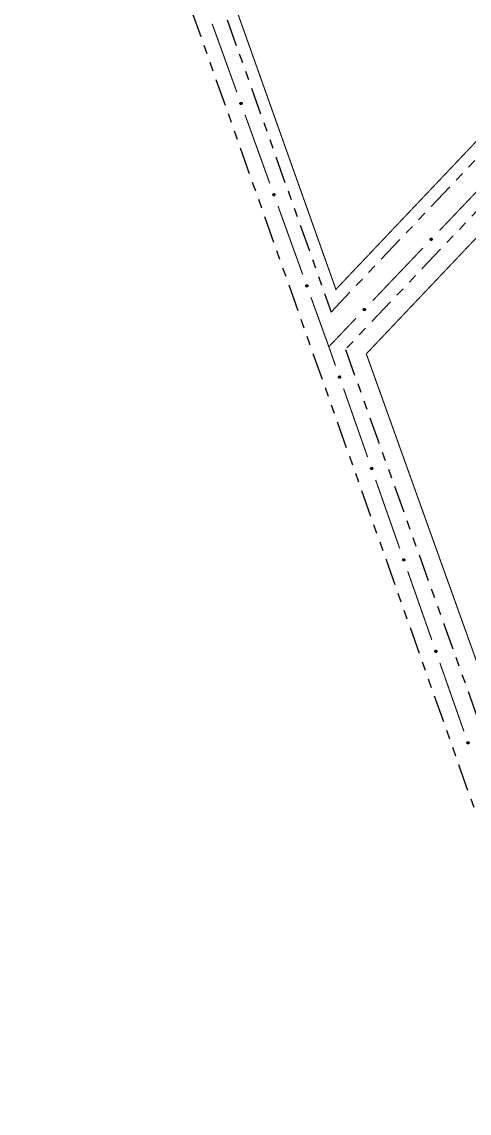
# Model space of a CAD drawing. Extents: x 212200 to 214553, y 4880545 to 4882659.
# Drawn here: x 213938.9 to 214012.8, y 4881374.5 to 4881554.6 of the extents above; entities that cross this region are included whole.
import ezdxf

# ---------------------------------------------------------------- set-up
doc = ezdxf.new("R2010")
doc.units = 0
doc.header["$LTSCALE"] = 1.5
doc.header["$MEASUREMENT"] = 0
doc.linetypes.add('TRACO_12', pattern=[2.5, 2, -0.5])
doc.linetypes.add('TRACO_25', pattern=[8, 3, -1, 1, -1, 1, -1])
for name, color, linetype in [('RU-QUADRA', 210, 'CONTINUOUS'), ('SV-EIXO-RUA-N-PAV', 6, 'CONTINUOUS'), ('SV-RUA-NAO-PAV', 7, 'CONTINUOUS')]:
    doc.layers.add(name, color=color, linetype=linetype)

msp = doc.modelspace()

# ---------------------------------------------------------------- linework, layer by layer
at = {"layer": 'RU-QUADRA', "linetype": 'TRACO_12', "const_width": 0.18, "flags": 128}
for points in [[(213990.788449, 4881510.471295), (214139.455802, 4881667.109286), (214089.6464, 4881689.77429), (213971.093895, 4881565.79925)], [(214192.384621, 4881641.797245), (214149.230192, 4881661.455855), (213995.81087, 4881499.826961), (214015.334781, 4881445.422312)]]:
    msp.add_lwpolyline(points, close=True, dxfattribs=at)
at = {"layer": 'SV-EIXO-RUA-N-PAV', "const_width": 0.18}
for points in [[(213970.34419, 4881554.312431), (213974.42419, 4881543.027326)], [(213975.78419, 4881539.265624), (213979.86419, 4881527.980519)], [(214016.19298, 4881528.86517), (214007.910279, 4881520.182033)], [(213981.224189, 4881524.218817), (213985.304189, 4881512.933712)], [(214005.149379, 4881517.287654), (213996.866678, 4881508.604517)], [(213986.664189, 4881509.17201), (213989.724189, 4881500.708181)], [(213994.105778, 4881505.710138), (213989.964427, 4881501.36857)], [(213989.964427, 4881501.36857), (213989.567448, 4881500.952398)], [(213989.724189, 4881500.708181), (213989.814618, 4881500.458056)], [(213989.814618, 4881500.458056), (213990.721136, 4881497.878687)], [(213992.047409, 4881494.104962), (213996.026228, 4881482.783787)], [(213997.3525, 4881479.010062), (214001.331319, 4881467.688887)], [(214002.657592, 4881463.915162), (214006.636411, 4881452.593987)], [(214007.962684, 4881448.820262), (214011.941502, 4881437.499087)]]:
    msp.add_lwpolyline(points, dxfattribs=at)
at = {"layer": 'SV-EIXO-RUA-N-PAV'}
for points in [[(213975.158861, 4881541.319023), (213975.203432, 4881541.298888), (213975.237622, 4881541.272468), (213975.259795, 4881541.242226), (213975.272421, 4881541.210392), (213975.28167, 4881541.17637), (213975.283426, 4881541.140011), (213975.276437, 4881541.099225), (213975.256552, 4881541.054372), (213975.227186, 4881541.021127), (213975.1987, 4881540.997802), (213975.166263, 4881540.982725), (213975.133062, 4881540.974295), (213975.095234, 4881540.973719), (213975.05397, 4881540.981205), (213975.009353, 4881541.002291), (213974.976012, 4881541.028422), (213974.955333, 4881541.058238), (213974.940383, 4881541.090943), (213974.931357, 4881541.12579), (213974.929838, 4881541.161491), (213974.937451, 4881541.203023), (213974.958846, 4881541.246785), (213974.984529, 4881541.280336), (213975.014046, 4881541.301428), (213975.046576, 4881541.315422), (213975.080587, 4881541.325113), (213975.117063, 4881541.3284), (213975.158861, 4881541.319023)], [(213980.598861, 4881526.272216), (213980.643432, 4881526.252081), (213980.677621, 4881526.225661), (213980.699795, 4881526.195419), (213980.712421, 4881526.163585), (213980.721669, 4881526.129563), (213980.723426, 4881526.093204), (213980.716437, 4881526.052418), (213980.696552, 4881526.007565), (213980.667186, 4881525.97432), (213980.638699, 4881525.950995), (213980.606263, 4881525.935918), (213980.573061, 4881525.927487), (213980.535234, 4881525.926912), (213980.49397, 4881525.934398), (213980.449353, 4881525.955484), (213980.416012, 4881525.981615), (213980.395333, 4881526.01143), (213980.380382, 4881526.044136), (213980.371356, 4881526.078983), (213980.369838, 4881526.114683), (213980.37745, 4881526.156216), (213980.398846, 4881526.199978), (213980.424529, 4881526.233528), (213980.454046, 4881526.254621), (213980.486576, 4881526.268615), (213980.520587, 4881526.278306), (213980.557062, 4881526.281593), (213980.598861, 4881526.272216)], [(214006.708655, 4881518.762829), (214006.710501, 4881518.713956), (214006.702095, 4881518.671574), (214006.684909, 4881518.638243), (214006.662042, 4881518.61275), (214006.635711, 4881518.589304), (214006.603948, 4881518.571522), (214006.564324, 4881518.559595), (214006.51531, 4881518.557399), (214006.472459, 4881518.568864), (214006.438881, 4881518.583965), (214006.410925, 4881518.606278), (214006.388577, 4881518.632239), (214006.371198, 4881518.665843), (214006.359503, 4881518.706117), (214006.358487, 4881518.755456), (214006.367014, 4881518.796949), (214006.384483, 4881518.828752), (214006.407094, 4881518.856715), (214006.434263, 4881518.880329), (214006.465542, 4881518.897604), (214006.506113, 4881518.909306), (214006.554823, 4881518.909663), (214006.596305, 4881518.901631), (214006.628345, 4881518.884613), (214006.655373, 4881518.861733), (214006.679211, 4881518.835609), (214006.698414, 4881518.804425), (214006.708655, 4881518.762829)], [(213986.03886, 4881511.225409), (213986.083431, 4881511.205274), (213986.117621, 4881511.178854), (213986.139794, 4881511.148611), (213986.15242, 4881511.116778), (213986.161669, 4881511.082755), (213986.163425, 4881511.046397), (213986.156436, 4881511.00561), (213986.136551, 4881510.960758), (213986.107185, 4881510.927513), (213986.078699, 4881510.904188), (213986.046262, 4881510.889111), (213986.013061, 4881510.88068), (213985.975233, 4881510.880104), (213985.933969, 4881510.887591), (213985.889352, 4881510.908677), (213985.856011, 4881510.934808), (213985.835332, 4881510.964623), (213985.820382, 4881510.997329), (213985.811356, 4881511.032176), (213985.809837, 4881511.067876), (213985.81745, 4881511.109409), (213985.838845, 4881511.15317), (213985.864528, 4881511.186721), (213985.894045, 4881511.207814), (213985.926575, 4881511.221808), (213985.960586, 4881511.231499), (213985.997062, 4881511.234786), (213986.03886, 4881511.225409)], [(213995.665053, 4881507.185314), (213995.6669, 4881507.13644), (213995.658493, 4881507.094058), (213995.641307, 4881507.060727), (213995.618441, 4881507.035234), (213995.59211, 4881507.011788), (213995.560347, 4881506.994006), (213995.520722, 4881506.98208), (213995.471709, 4881506.979883), (213995.428858, 4881506.991348), (213995.39528, 4881507.006449), (213995.367324, 4881507.028762), (213995.344976, 4881507.054723), (213995.327596, 4881507.088327), (213995.315902, 4881507.128601), (213995.314886, 4881507.17794), (213995.323413, 4881507.219434), (213995.340882, 4881507.251236), (213995.363492, 4881507.279199), (213995.390661, 4881507.302813), (213995.421941, 4881507.320088), (213995.462511, 4881507.33179), (213995.511222, 4881507.332147), (213995.552704, 4881507.324115), (213995.584743, 4881507.307097), (213995.611772, 4881507.284217), (213995.635609, 4881507.258093), (213995.654813, 4881507.226909), (213995.665053, 4881507.185314)], [(213991.440486, 4881496.163876), (213991.484875, 4881496.143343), (213991.518827, 4881496.116618), (213991.540729, 4881496.086178), (213991.553069, 4881496.054233), (213991.562012, 4881496.020129), (213991.563444, 4881495.983756), (213991.55609, 4881495.943034), (213991.535804, 4881495.898361), (213991.506142, 4881495.86538), (213991.477448, 4881495.842311), (213991.444878, 4881495.827525), (213991.411602, 4881495.819392), (213991.37377, 4881495.819155), (213991.332575, 4881495.82701), (213991.288149, 4881495.848495), (213991.255043, 4881495.874923), (213991.234632, 4881495.904923), (213991.219975, 4881495.93776), (213991.211261, 4881495.972687), (213991.210062, 4881496.0084), (213991.218046, 4881496.049862), (213991.239833, 4881496.093431), (213991.265815, 4881496.12675), (213991.295519, 4881496.147578), (213991.328173, 4881496.16128), (213991.36227, 4881496.170666), (213991.398773, 4881496.173627), (213991.440486, 4881496.163876)], [(213996.745577, 4881481.068976), (213996.789967, 4881481.048443), (213996.823918, 4881481.021718), (213996.84582, 4881480.991278), (213996.85816, 4881480.959333), (213996.867104, 4881480.925229), (213996.868535, 4881480.888856), (213996.861181, 4881480.848134), (213996.840896, 4881480.803461), (213996.811233, 4881480.77048), (213996.782539, 4881480.747411), (213996.749969, 4881480.732625), (213996.716694, 4881480.724492), (213996.678862, 4881480.724255), (213996.637667, 4881480.73211), (213996.59324, 4881480.753595), (213996.560135, 4881480.780024), (213996.539723, 4881480.810023), (213996.525066, 4881480.842861), (213996.516353, 4881480.877787), (213996.515154, 4881480.9135), (213996.523138, 4881480.954963), (213996.544924, 4881480.998531), (213996.570906, 4881481.031851), (213996.600611, 4881481.052678), (213996.633265, 4881481.06638), (213996.667362, 4881481.075766), (213996.703865, 4881481.078727), (213996.745577, 4881481.068976)], [(214002.050669, 4881465.974076), (214002.095058, 4881465.953543), (214002.12901, 4881465.926818), (214002.150912, 4881465.896378), (214002.163252, 4881465.864433), (214002.172196, 4881465.830329), (214002.173627, 4881465.793956), (214002.166273, 4881465.753234), (214002.145988, 4881465.708561), (214002.116325, 4881465.67558), (214002.087631, 4881465.652511), (214002.055061, 4881465.637725), (214002.021785, 4881465.629592), (214001.983954, 4881465.629355), (214001.942759, 4881465.637211), (214001.898332, 4881465.658695), (214001.865226, 4881465.685124), (214001.844815, 4881465.715123), (214001.830158, 4881465.747961), (214001.821444, 4881465.782887), (214001.820245, 4881465.8186), (214001.828229, 4881465.860063), (214001.850016, 4881465.903631), (214001.875998, 4881465.936951), (214001.905703, 4881465.957778), (214001.938357, 4881465.97148), (214001.972453, 4881465.980866), (214002.008956, 4881465.983827), (214002.050669, 4881465.974076)], [(214007.355761, 4881450.879176), (214007.40015, 4881450.858643), (214007.434102, 4881450.831918), (214007.456004, 4881450.801478), (214007.468344, 4881450.769533), (214007.477287, 4881450.735429), (214007.478718, 4881450.699056), (214007.471365, 4881450.658334), (214007.451079, 4881450.613661), (214007.421417, 4881450.58068), (214007.392722, 4881450.557611), (214007.360152, 4881450.542826), (214007.326877, 4881450.534692), (214007.289045, 4881450.534455), (214007.24785, 4881450.542311), (214007.203423, 4881450.563795), (214007.170318, 4881450.590224), (214007.149907, 4881450.620223), (214007.135249, 4881450.653061), (214007.126536, 4881450.687987), (214007.125337, 4881450.7237), (214007.133321, 4881450.765163), (214007.155107, 4881450.808731), (214007.181089, 4881450.842051), (214007.210794, 4881450.862878), (214007.243448, 4881450.87658), (214007.277545, 4881450.885967), (214007.314048, 4881450.888927), (214007.355761, 4881450.879176)], [(214012.660852, 4881435.784276), (214012.705242, 4881435.763743), (214012.739193, 4881435.737018), (214012.761095, 4881435.706578), (214012.773435, 4881435.674633), (214012.782379, 4881435.640529), (214012.78381, 4881435.604156), (214012.776456, 4881435.563434), (214012.756171, 4881435.518761), (214012.726508, 4881435.48578), (214012.697814, 4881435.462711), (214012.665244, 4881435.447926), (214012.631968, 4881435.439792), (214012.594137, 4881435.439555), (214012.552942, 4881435.447411), (214012.508515, 4881435.468896), (214012.47541, 4881435.495324), (214012.454998, 4881435.525323), (214012.440341, 4881435.558161), (214012.431628, 4881435.593087), (214012.430429, 4881435.6288), (214012.438413, 4881435.670263), (214012.460199, 4881435.713831), (214012.486181, 4881435.747151), (214012.515886, 4881435.767978), (214012.54854, 4881435.78168), (214012.582636, 4881435.791067), (214012.61914, 4881435.794027), (214012.660852, 4881435.784276)]]:
    msp.add_lwpolyline(points, close=True, dxfattribs=at)
for points in [[(213974.929838, 4881541.161491), (213975.009353, 4881541.002291)], [(213974.931357, 4881541.12579), (213974.976012, 4881541.028422)], [(213974.932671, 4881541.139775), (213974.990041, 4881541.021224)], [(213974.937451, 4881541.203023), (213975.05397, 4881540.981205)], [(213974.937754, 4881541.177887), (213975.028587, 4881540.998886)], [(213974.950893, 4881541.221813), (213975.073086, 4881540.980151)], [(213974.958846, 4881541.246785), (213975.095234, 4881540.973719)], [(213974.971484, 4881541.261179), (213975.111553, 4881540.978098)], [(213974.984529, 4881541.280336), (213975.133062, 4881540.974295)], [(213974.999744, 4881541.287357), (213975.148165, 4881540.981178)], [(213975.014046, 4881541.301428), (213975.166263, 4881540.982725)], [(213975.030789, 4881541.305835), (213975.179426, 4881540.991029)], [(213975.046576, 4881541.315422), (213975.1987, 4881540.997802)], [(213975.0659, 4881541.317078), (213975.212929, 4881541.014749)], [(213975.080587, 4881541.325113), (213975.227186, 4881541.021127)], [(213975.1003, 4881541.32226), (213975.240725, 4881541.04221)], [(213975.117063, 4881541.3284), (213975.256552, 4881541.054372)], [(213975.136557, 4881541.32231), (213975.263527, 4881541.079473)], [(213975.158861, 4881541.319023), (213975.276437, 4881541.099225)], [(213975.182694, 4881541.307069), (213975.277021, 4881541.126429)], [(213975.203432, 4881541.298888), (213975.283426, 4881541.140011)], [(213975.222987, 4881541.283912), (213975.27861, 4881541.16618)], [(213975.237622, 4881541.272468), (213975.28167, 4881541.17637)], [(213980.369838, 4881526.114683), (213980.449353, 4881525.955484)], [(213980.371356, 4881526.078983), (213980.416012, 4881525.981615)], [(213980.37267, 4881526.092968), (213980.430041, 4881525.974417)], [(213980.37745, 4881526.156216), (213980.49397, 4881525.934398)], [(213980.377754, 4881526.13108), (213980.468587, 4881525.952079)], [(213980.390892, 4881526.175006), (213980.513085, 4881525.933344)], [(213980.398846, 4881526.199978), (213980.535234, 4881525.926912)], [(213980.411483, 4881526.214371), (213980.551553, 4881525.931291)], [(213980.424529, 4881526.233528), (213980.573061, 4881525.927487)], [(213980.439744, 4881526.240549), (213980.588164, 4881525.93437)], [(213980.454046, 4881526.254621), (213980.606263, 4881525.935918)], [(213980.470788, 4881526.259028), (213980.619426, 4881525.944222)], [(213980.486576, 4881526.268615), (213980.638699, 4881525.950995)], [(213980.505899, 4881526.270271), (213980.652928, 4881525.967942)], [(213980.520587, 4881526.278306), (213980.667186, 4881525.97432)], [(213980.5403, 4881526.275453), (213980.680725, 4881525.995403)], [(213980.557062, 4881526.281593), (213980.696552, 4881526.007565)], [(213980.576556, 4881526.275503), (213980.703527, 4881526.032666)], [(213980.598861, 4881526.272216), (213980.716437, 4881526.052418)], [(213980.622693, 4881526.260262), (213980.717021, 4881526.079622)], [(213980.643432, 4881526.252081), (213980.723426, 4881526.093204)], [(213980.662987, 4881526.237104), (213980.71861, 4881526.119373)], [(213980.677621, 4881526.225661), (213980.721669, 4881526.129563)], [(214006.465542, 4881518.897604), (214006.358487, 4881518.755456)], [(214006.506113, 4881518.909306), (214006.359503, 4881518.706117)], [(214006.483748, 4881518.897828), (214006.364014, 4881518.73672)], [(214006.447367, 4881518.885388), (214006.366825, 4881518.781183)], [(214006.434263, 4881518.880329), (214006.367014, 4881518.796949)], [(214006.528925, 4881518.90565), (214006.367081, 4881518.688536)], [(214006.554823, 4881518.909663), (214006.371198, 4881518.665843)], [(214006.573342, 4881518.904768), (214006.382393, 4881518.653188)], [(214006.596305, 4881518.901631), (214006.388577, 4881518.632239)], [(214006.609373, 4881518.891142), (214006.401471, 4881518.621789)], [(214006.628345, 4881518.884613), (214006.410925, 4881518.606278)], [(214006.639754, 4881518.871591), (214006.424226, 4881518.598197)], [(214006.655373, 4881518.861733), (214006.438881, 4881518.583965)], [(214006.66547, 4881518.845174), (214006.460394, 4881518.578783)], [(214006.679211, 4881518.835609), (214006.472459, 4881518.568864)], [(214006.685445, 4881518.816692), (214006.497367, 4881518.566144)], [(214006.698414, 4881518.804425), (214006.51531, 4881518.557399)], [(214006.701653, 4881518.78426), (214006.540888, 4881518.562346)], [(214006.708655, 4881518.762829), (214006.564324, 4881518.559595)], [(214006.708579, 4881518.736167), (214006.588936, 4881518.571201)], [(214006.710501, 4881518.713956), (214006.603948, 4881518.571522)], [(214006.705813, 4881518.689775), (214006.625226, 4881518.587499)], [(214006.702095, 4881518.671574), (214006.635711, 4881518.589304)], [(213985.809837, 4881511.067876), (213985.889352, 4881510.908677)], [(213985.811356, 4881511.032176), (213985.856011, 4881510.934808)], [(213985.81267, 4881511.046161), (213985.87004, 4881510.92761)], [(213985.81745, 4881511.109409), (213985.933969, 4881510.887591)], [(213985.817753, 4881511.084273), (213985.908586, 4881510.905272)], [(213985.830892, 4881511.128199), (213985.953085, 4881510.886537)], [(213985.838845, 4881511.15317), (213985.975233, 4881510.880104)], [(213985.851483, 4881511.167564), (213985.991552, 4881510.884483)], [(213985.864528, 4881511.186721), (213986.013061, 4881510.88068)], [(213985.879743, 4881511.193742), (213986.028164, 4881510.887563)], [(213985.894045, 4881511.207814), (213986.046262, 4881510.889111)], [(213985.910788, 4881511.212221), (213986.059425, 4881510.897414)], [(213985.926575, 4881511.221808), (213986.078699, 4881510.904188)], [(213985.945899, 4881511.223464), (213986.092928, 4881510.921135)], [(213985.960586, 4881511.231499), (213986.107185, 4881510.927513)], [(213985.980299, 4881511.228646), (213986.120724, 4881510.948596)], [(213985.997062, 4881511.234786), (213986.136551, 4881510.960758)], [(213986.016556, 4881511.228696), (213986.143526, 4881510.985859)], [(213986.03886, 4881511.225409), (213986.156436, 4881511.00561)], [(213986.062693, 4881511.213455), (213986.15702, 4881511.032815)], [(213986.083431, 4881511.205274), (213986.163425, 4881511.046397)], [(213986.102986, 4881511.190297), (213986.158609, 4881511.072566)], [(213986.117621, 4881511.178854), (213986.161669, 4881511.082755)], [(213995.421941, 4881507.320088), (213995.314886, 4881507.17794)], [(213995.462511, 4881507.33179), (213995.315902, 4881507.128601)], [(213995.440147, 4881507.320312), (213995.320413, 4881507.159205)], [(213995.403765, 4881507.307872), (213995.323224, 4881507.203667)], [(213995.390661, 4881507.302813), (213995.323413, 4881507.219434)], [(213995.485323, 4881507.328134), (213995.32348, 4881507.11102)], [(213995.511222, 4881507.332147), (213995.327596, 4881507.088327)], [(213995.52974, 4881507.327252), (213995.338791, 4881507.075672)], [(213995.552704, 4881507.324115), (213995.344976, 4881507.054723)], [(213995.565772, 4881507.313626), (213995.35787, 4881507.044273)], [(213995.584743, 4881507.307097), (213995.367324, 4881507.028762)], [(213995.596152, 4881507.294075), (213995.380625, 4881507.020682)], [(213995.611772, 4881507.284217), (213995.39528, 4881507.006449)], [(213995.621869, 4881507.267659), (213995.416793, 4881507.001267)], [(213995.635609, 4881507.258093), (213995.428858, 4881506.991348)], [(213995.641844, 4881507.239176), (213995.453766, 4881506.988628)], [(213995.654813, 4881507.226909), (213995.471709, 4881506.979883)], [(213995.658052, 4881507.206744), (213995.497287, 4881506.98483)], [(213995.665053, 4881507.185314), (213995.520722, 4881506.98208)], [(213995.664978, 4881507.158651), (213995.545334, 4881506.993685)], [(213995.6669, 4881507.13644), (213995.560347, 4881506.994006)], [(213995.662212, 4881507.112259), (213995.581625, 4881507.009984)], [(213995.658493, 4881507.094058), (213995.59211, 4881507.011788)], [(213991.210062, 4881496.0084), (213991.288149, 4881495.848495)], [(213991.211261, 4881495.972687), (213991.255043, 4881495.874923)], [(213991.2127, 4881495.98666), (213991.269007, 4881495.8676)], [(213991.218046, 4881496.049862), (213991.332575, 4881495.82701)], [(213991.218125, 4881496.024725), (213991.307352, 4881495.844918)], [(213991.231656, 4881496.068531), (213991.351681, 4881495.825785)], [(213991.239833, 4881496.093431), (213991.37377, 4881495.819155)], [(213991.252598, 4881496.107711), (213991.390128, 4881495.823388)], [(213991.265815, 4881496.12675), (213991.411602, 4881495.819392)], [(213991.281092, 4881496.133635), (213991.426766, 4881495.82614)], [(213991.295519, 4881496.147578), (213991.444878, 4881495.827525)], [(213991.312301, 4881496.151835), (213991.458114, 4881495.835711)], [(213991.328173, 4881496.16128), (213991.477448, 4881495.842311)], [(213991.347511, 4881496.162763), (213991.491828, 4881495.85913)], [(213991.36227, 4881496.170666), (213991.506142, 4881495.86538)], [(213991.381956, 4881496.167637), (213991.519869, 4881495.886341)], [(213991.398773, 4881496.173627), (213991.535804, 4881495.898361)], [(213991.418212, 4881496.167362), (213991.543004, 4881495.923398)], [(213991.440486, 4881496.163876), (213991.55609, 4881495.943034)], [(213991.464211, 4881496.151709), (213991.556917, 4881495.970232)], [(213991.484875, 4881496.143343), (213991.563444, 4881495.983756)], [(213991.504295, 4881496.128192), (213991.558862, 4881496.009967)], [(213991.518827, 4881496.116618), (213991.562012, 4881496.020129)], [(213996.523138, 4881480.954963), (213996.637667, 4881480.73211)], [(213996.523216, 4881480.929825), (213996.612443, 4881480.750018)], [(213996.536747, 4881480.973631), (213996.656772, 4881480.730885)], [(213996.544924, 4881480.998531), (213996.678862, 4881480.724255)], [(213996.55769, 4881481.012811), (213996.69522, 4881480.728488)], [(213996.570906, 4881481.031851), (213996.716694, 4881480.724492)], [(213996.586184, 4881481.038735), (213996.731858, 4881480.73124)], [(213996.600611, 4881481.052678), (213996.749969, 4881480.732625)], [(213996.617392, 4881481.056935), (213996.763206, 4881480.740811)], [(213996.633265, 4881481.06638), (213996.782539, 4881480.747411)], [(213996.652603, 4881481.067863), (213996.796919, 4881480.76423)], [(213996.667362, 4881481.075766), (213996.811233, 4881480.77048)], [(213996.687048, 4881481.072737), (213996.824961, 4881480.791441)], [(213996.703865, 4881481.078727), (213996.840896, 4881480.803461)], [(213996.723303, 4881481.072462), (213996.848095, 4881480.828499)], [(213996.745577, 4881481.068976), (213996.861181, 4881480.848134)], [(213996.769302, 4881481.056809), (213996.862009, 4881480.875332)], [(213996.789967, 4881481.048443), (213996.868535, 4881480.888856)], [(213996.809387, 4881481.033292), (213996.863954, 4881480.915067)], [(213996.823918, 4881481.021718), (213996.867104, 4881480.925229)], [(213996.515154, 4881480.9135), (213996.59324, 4881480.753595)], [(213996.516353, 4881480.877787), (213996.560135, 4881480.780024)], [(213996.517792, 4881480.89176), (213996.574099, 4881480.7727)], [(214001.820245, 4881465.8186), (214001.898332, 4881465.658695)], [(214001.821444, 4881465.782887), (214001.865226, 4881465.685124)], [(214001.822883, 4881465.79686), (214001.87919, 4881465.6778)], [(214001.828229, 4881465.860063), (214001.942759, 4881465.637211)], [(214001.828308, 4881465.834925), (214001.917535, 4881465.655118)], [(214001.841839, 4881465.878731), (214001.961864, 4881465.635985)], [(214001.850016, 4881465.903631), (214001.983954, 4881465.629355)], [(214001.862781, 4881465.917911), (214002.000311, 4881465.633588)], [(214001.875998, 4881465.936951), (214002.021785, 4881465.629592)], [(214001.891275, 4881465.943835), (214002.036949, 4881465.63634)], [(214001.905703, 4881465.957778), (214002.055061, 4881465.637725)], [(214001.922484, 4881465.962035), (214002.068298, 4881465.645911)], [(214001.938357, 4881465.97148), (214002.087631, 4881465.652511)], [(214001.957694, 4881465.972963), (214002.102011, 4881465.66933)], [(214001.972453, 4881465.980866), (214002.116325, 4881465.67558)], [(214001.99214, 4881465.977837), (214002.130052, 4881465.696541)], [(214002.008956, 4881465.983827), (214002.145988, 4881465.708561)], [(214002.028395, 4881465.977562), (214002.153187, 4881465.733599)], [(214002.050669, 4881465.974076), (214002.166273, 4881465.753234)], [(214002.074394, 4881465.961909), (214002.1671, 4881465.780432)], [(214002.095058, 4881465.953543), (214002.173627, 4881465.793956)], [(214002.114478, 4881465.938392), (214002.169045, 4881465.820167)], [(214002.12901, 4881465.926818), (214002.172196, 4881465.830329)], [(214007.125337, 4881450.7237), (214007.203423, 4881450.563795)], [(214007.126536, 4881450.687987), (214007.170318, 4881450.590224)], [(214007.127975, 4881450.70196), (214007.184282, 4881450.5829)], [(214007.133321, 4881450.765163), (214007.24785, 4881450.542311)], [(214007.1334, 4881450.740025), (214007.222627, 4881450.560218)], [(214007.146931, 4881450.783832), (214007.266956, 4881450.541085)], [(214007.155107, 4881450.808731), (214007.289045, 4881450.534455)], [(214007.167873, 4881450.823011), (214007.305403, 4881450.538688)], [(214007.181089, 4881450.842051), (214007.326877, 4881450.534692)], [(214007.196367, 4881450.848935), (214007.342041, 4881450.54144)], [(214007.210794, 4881450.862878), (214007.360152, 4881450.542826)], [(214007.227575, 4881450.867135), (214007.373389, 4881450.551011)], [(214007.243448, 4881450.87658), (214007.392722, 4881450.557611)], [(214007.262786, 4881450.878063), (214007.407102, 4881450.57443)], [(214007.277545, 4881450.885967), (214007.421417, 4881450.58068)], [(214007.297231, 4881450.882938), (214007.435144, 4881450.601641)], [(214007.314048, 4881450.888927), (214007.451079, 4881450.613661)], [(214007.333487, 4881450.882662), (214007.458279, 4881450.638699)], [(214007.355761, 4881450.879176), (214007.471365, 4881450.658334)], [(214007.379485, 4881450.867009), (214007.472192, 4881450.685533)], [(214007.40015, 4881450.858643), (214007.478718, 4881450.699056)], [(214007.41957, 4881450.843492), (214007.474137, 4881450.725267)], [(214007.434102, 4881450.831918), (214007.477287, 4881450.735429)], [(214012.430429, 4881435.6288), (214012.508515, 4881435.468896)], [(214012.431628, 4881435.593087), (214012.47541, 4881435.495324)], [(214012.433067, 4881435.60706), (214012.489373, 4881435.488)], [(214012.438413, 4881435.670263), (214012.552942, 4881435.447411)], [(214012.438491, 4881435.645125), (214012.527718, 4881435.465318)], [(214012.452022, 4881435.688932), (214012.572047, 4881435.446185)], [(214012.460199, 4881435.713831), (214012.594137, 4881435.439555)], [(214012.472965, 4881435.728111), (214012.610495, 4881435.443788)], [(214012.486181, 4881435.747151), (214012.631968, 4881435.439792)], [(214012.501459, 4881435.754035), (214012.647132, 4881435.44654)], [(214012.515886, 4881435.767978), (214012.665244, 4881435.447926)], [(214012.532667, 4881435.772235), (214012.678481, 4881435.456111)], [(214012.54854, 4881435.78168), (214012.697814, 4881435.462711)], [(214012.567877, 4881435.783164), (214012.712194, 4881435.47953)], [(214012.582636, 4881435.791067), (214012.726508, 4881435.48578)], [(214012.602323, 4881435.788038), (214012.740236, 4881435.506741)], [(214012.61914, 4881435.794027), (214012.756171, 4881435.518761)], [(214012.638578, 4881435.787762), (214012.76337, 4881435.543799)], [(214012.660852, 4881435.784276), (214012.776456, 4881435.563434)], [(214012.684577, 4881435.772109), (214012.777284, 4881435.590633)], [(214012.705242, 4881435.763743), (214012.78381, 4881435.604156)], [(214012.724662, 4881435.748592), (214012.779229, 4881435.630367)], [(214012.739193, 4881435.737018), (214012.782379, 4881435.640529)]]:
    msp.add_lwpolyline(points, dxfattribs=at)
at = {"layer": 'SV-RUA-NAO-PAV', "linetype": 'TRACO_25'}
msp.add_polyline3d([(214205.935021, 4881362.759471, 6.454242), (214322.606157, 4881482.265731, 6.454242), (214327.002493, 4881486.457915, 6.454242), (214292.983703, 4881564.83703, 5.950777), (214272.119004, 4881615.045262, 5.950777), (214268.728384, 4881616.547306, 6.630455), (214208.090086, 4881644.827976, 6.630455), (214026.034708, 4881727.388759, 6.630455), (213938.89536, 4881635.630606, 7.36048), (214035.602812, 4881362.759201, 7.36048)], dxfattribs=at)
for points in [[(213989.996634, 4881506.73179, 7.587039), (214142.838008, 4881667.767588, 5.950777), (214089.182297, 4881692.182795, 6.177336), (213968.79618, 4881566.290275, 7.863945)], [(214197.354792, 4881642.829741, 5.950777), (214148.527088, 4881665.07276, 5.950777), (213992.363197, 4881500.552432, 7.587039), (214014.204944, 4881439.688981, 7.36048)]]:
    msp.add_polyline3d(points, close=True, dxfattribs=at)

doc.saveas('drawing.dxf')
